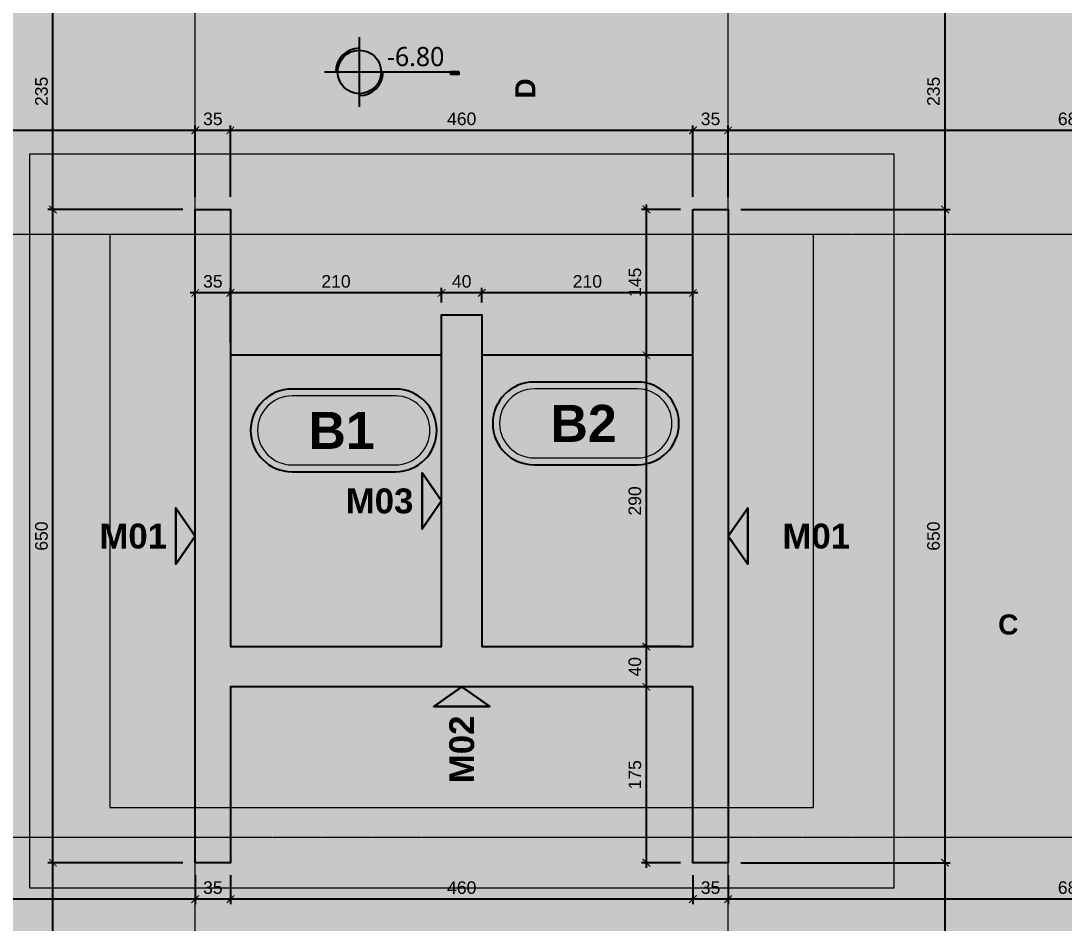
# Model space of a CAD drawing. Header units: inches. Extents: x 22 to 5410, y 6 to 6984.
# Drawn here: x 2711 to 3748, y 1618 to 2515 of the extents above; entities that cross this region are included whole.
import ezdxf
from ezdxf.enums import TextEntityAlignment as Align

# ---------------------------------------------------------------- set-up
doc = ezdxf.new("R2010")
doc.units = ezdxf.units.IN
doc.header["$MEASUREMENT"] = 0
for name, pattern in [('AXES', [2, 1.25, -0.25, 0.25, -0.25]), ('CACHE', [0.375, 0.25, -0.125]), ('CONTINU', [0])]:
    doc.linetypes.add(name, pattern=pattern)
for name, color, linetype in [('AXES', 10, 'AXES'), ('BETON CACHE', 4, 'CACHE'), ('BETON COUPE', 3, 'CONTINU'), ('BETON TRAME', 254, 'Continuous'), ('BORD', 5, 'Continuous'), ('CARTOUCHE @ 1', 7, 'Continuous'), ('COTE 50ème', 1, 'Continuous'), ('COUPE', 2, 'Continuous'), ('ELEVATION', 150, 'Continuous'), ('OMBRE', 253, 'Continuous'), ('PILIER', 7, 'Continuous')]:
    doc.layers.add(name, color=color, linetype=linetype)
doc.layers.add('BETON HACHURE', color=252, linetype='Continuous', lineweight=13)
doc.layers.add('FOND DE FOUILLE', color=7, linetype='Continuous', true_color=0xfff3e5)
doc.layers.add('TALUS TRAME 2', color=7, linetype='Continuous', true_color=0xecd8c6)
doc.styles.add('BRMNAMES', font='swisseb.ttf', dxfattribs={"height": 20})
doc.styles.add('FA_Trebuchet 2.2 mm (cursiva-b.a)', font='trebucit.ttf', dxfattribs={"height": 2.2})
doc.styles.add('RS_TXT_50', font='arial.ttf', dxfattribs={"height": 12.5})
doc.styles.add('style7', font='arialbd.ttf', dxfattribs={"height": 20})
doc.dimstyles.new('RS_50CM_LINEAIRE', dxfattribs={"dimscale": 5, "dimtxt": 12.5, "dimasz": 1.5, "dimexe": 1, "dimexo": 2.5, "dimgap": 1, "dimtad": 1, "dimdec": 1, "dimrnd": 0.5, "dimdsep": 46, "dimtxsty": 'RS_TXT_50', "dimblk1": 'ARCHTICK', "dimblk2": 'ARCHTICK', "dimsah": 1, "dimcen": 2.5, "dimdle": 1, "dimclrt": 4, "dimadec": 0, "dimazin": 2, "dimtfac": 1, "dimtdec": 1, "dimtix": 1, "dimtmove": 2, "dimatfit": 3, "dimfxl": 1, "dimtolj": 1, "dimtzin": 0, "dimarcsym": 0})

# ---------------------------------------------------------------- blocks, each defined once
blk = doc.blocks.new('ELEVATION _2')
blk.add_hatch(color=0).paths.add_polyline_path([(1.218, -0.851), (0, 0), (-1.218, -0.851)])
at = {"color": 0, "lineweight": 30}
blk.add_lwpolyline([(0, 0), (1.218, -0.851), (-1.218, -0.851), (0, 0)], dxfattribs=at)
at = {"color": 0, "style": 'BRMNAMES'}
blk.add_attdef('ELEVATION_TEXTE', text='', height=1.076, rotation=90, dxfattribs=at).set_placement((0, -1.251), align=Align.MIDDLE_RIGHT)
blk = doc.blocks.new('_ArchTick')
at = {"color": 0, "linetype": 'ByBlock', "const_width": 0.15}
blk.add_lwpolyline([(-0.5, -0.5), (0.5, 0.5)], dxfattribs=at)
blk = doc.blocks.new('*D593')
at = {"layer": 'COTE 50ème', "color": 0, "lineweight": -2, "transparency": 16777216}
for p, q in [((3414.2, 1665.1), (3414.2, 1636.4)), ((4099.2, 1665.1), (4099.2, 1636.4)), ((4104.2, 1641.4), (3409.2, 1641.4))]:
    blk.add_line(p, q, dxfattribs=at)
at = {"layer": 'Defpoints', "color": 0, "transparency": 16777216}
for p in [(3414.2, 1677.6), (4099.2, 1677.6), (3414.2, 1641.4)]:
    blk.add_point(p, dxfattribs=at)
at = {"layer": 'COTE 50ème', "color": 0, "lineweight": -2, "transparency": 16777216, "xscale": 7.5, "yscale": 7.5, "zscale": 7.5, "rotation": 180}
blk.add_blockref('_ArchTick', (3414.2, 1641.4), dxfattribs=at)
at = {"layer": 'COTE 50ème', "color": 0, "lineweight": -2, "transparency": 16777216, "xscale": 7.5, "yscale": 7.5, "zscale": 7.5}
blk.add_blockref('_ArchTick', (4099.2, 1641.4), dxfattribs=at)
at = {"layer": 'COTE 50ème', "color": 4, "transparency": 16777216, "insert": (3756.7, 1652.8), "char_height": 12.5, "attachment_point": 5, "style": 'RS_TXT_50'}
blk.add_mtext('\\A1;685', dxfattribs=at)
blk = doc.blocks.new('*D594')
at = {"layer": 'COTE 50ème', "color": 0, "lineweight": -2, "transparency": 16777216}
for p, q in [((3379.2, 1665.1), (3379.2, 1636.4)), ((3414.2, 1665.1), (3414.2, 1636.4)), ((3419.2, 1641.4), (3374.2, 1641.4))]:
    blk.add_line(p, q, dxfattribs=at)
at = {"layer": 'Defpoints', "color": 0, "transparency": 16777216}
for p in [(3379.2, 1677.6), (3414.2, 1677.6), (3379.2, 1641.4)]:
    blk.add_point(p, dxfattribs=at)
at = {"layer": 'COTE 50ème', "color": 0, "lineweight": -2, "transparency": 16777216, "xscale": 7.5, "yscale": 7.5, "zscale": 7.5, "rotation": 180}
blk.add_blockref('_ArchTick', (3379.2, 1641.4), dxfattribs=at)
at = {"layer": 'COTE 50ème', "color": 0, "lineweight": -2, "transparency": 16777216, "xscale": 7.5, "yscale": 7.5, "zscale": 7.5}
blk.add_blockref('_ArchTick', (3414.2, 1641.4), dxfattribs=at)
at = {"layer": 'COTE 50ème', "color": 4, "transparency": 16777216, "insert": (3396.7, 1652.8), "char_height": 12.5, "attachment_point": 5, "style": 'RS_TXT_50'}
blk.add_mtext('\\A1;35', dxfattribs=at)
blk = doc.blocks.new('*D595')
at = {"layer": 'COTE 50ème', "color": 0, "lineweight": -2, "transparency": 16777216}
for p, q in [((2919.2, 1665.1), (2919.2, 1636.4)), ((3379.2, 1665.1), (3379.2, 1636.4)), ((3384.2, 1641.4), (2914.2, 1641.4))]:
    blk.add_line(p, q, dxfattribs=at)
at = {"layer": 'Defpoints', "color": 0, "transparency": 16777216}
for p in [(2919.2, 1677.6), (3379.2, 1677.6), (2919.2, 1641.4)]:
    blk.add_point(p, dxfattribs=at)
at = {"layer": 'COTE 50ème', "color": 0, "lineweight": -2, "transparency": 16777216, "xscale": 7.5, "yscale": 7.5, "zscale": 7.5, "rotation": 180}
blk.add_blockref('_ArchTick', (2919.2, 1641.4), dxfattribs=at)
at = {"layer": 'COTE 50ème', "color": 0, "lineweight": -2, "transparency": 16777216, "xscale": 7.5, "yscale": 7.5, "zscale": 7.5}
blk.add_blockref('_ArchTick', (3379.2, 1641.4), dxfattribs=at)
at = {"layer": 'COTE 50ème', "color": 4, "transparency": 16777216, "insert": (3149.2, 1652.8), "char_height": 12.5, "attachment_point": 5, "style": 'RS_TXT_50'}
blk.add_mtext('\\A1;460', dxfattribs=at)
blk = doc.blocks.new('*D596')
at = {"layer": 'COTE 50ème', "color": 0, "lineweight": -2, "transparency": 16777216}
for p, q in [((2884.2, 1665.1), (2884.2, 1636.4)), ((2919.2, 1665.1), (2919.2, 1636.4)), ((2924.2, 1641.4), (2879.2, 1641.4))]:
    blk.add_line(p, q, dxfattribs=at)
at = {"layer": 'Defpoints', "color": 0, "transparency": 16777216}
for p in [(2884.2, 1677.6), (2919.2, 1677.6), (2884.2, 1641.4)]:
    blk.add_point(p, dxfattribs=at)
at = {"layer": 'COTE 50ème', "color": 0, "lineweight": -2, "transparency": 16777216, "xscale": 7.5, "yscale": 7.5, "zscale": 7.5, "rotation": 180}
blk.add_blockref('_ArchTick', (2884.2, 1641.4), dxfattribs=at)
at = {"layer": 'COTE 50ème', "color": 0, "lineweight": -2, "transparency": 16777216, "xscale": 7.5, "yscale": 7.5, "zscale": 7.5}
blk.add_blockref('_ArchTick', (2919.2, 1641.4), dxfattribs=at)
at = {"layer": 'COTE 50ème', "color": 4, "transparency": 16777216, "insert": (2901.7, 1652.8), "char_height": 12.5, "attachment_point": 5, "style": 'RS_TXT_50'}
blk.add_mtext('\\A1;35', dxfattribs=at)
blk = doc.blocks.new('*D597')
at = {"layer": 'COTE 50ème', "color": 0, "lineweight": -2, "transparency": 16777216}
for p, q in [((2199.2, 1665.1), (2199.2, 1636.4)), ((2884.2, 1665.1), (2884.2, 1636.4)), ((2889.2, 1641.4), (2194.2, 1641.4))]:
    blk.add_line(p, q, dxfattribs=at)
at = {"layer": 'Defpoints', "color": 0, "transparency": 16777216}
for p in [(2199.2, 1677.6), (2884.2, 1677.6), (2199.2, 1641.4)]:
    blk.add_point(p, dxfattribs=at)
at = {"layer": 'COTE 50ème', "color": 0, "lineweight": -2, "transparency": 16777216, "xscale": 7.5, "yscale": 7.5, "zscale": 7.5, "rotation": 180}
blk.add_blockref('_ArchTick', (2199.2, 1641.4), dxfattribs=at)
at = {"layer": 'COTE 50ème', "color": 0, "lineweight": -2, "transparency": 16777216, "xscale": 7.5, "yscale": 7.5, "zscale": 7.5}
blk.add_blockref('_ArchTick', (2884.2, 1641.4), dxfattribs=at)
at = {"layer": 'COTE 50ème', "color": 4, "transparency": 16777216, "insert": (2541.7, 1652.8), "char_height": 12.5, "attachment_point": 5, "style": 'RS_TXT_50'}
blk.add_mtext('\\A1;685', dxfattribs=at)
blk = doc.blocks.new('*D610')
at = {"layer": 'COTE 50ème', "color": 0, "lineweight": -2, "transparency": 16777216}
for p, q in [((3414.2, 2340.1), (3414.2, 2411.3)), ((4099.2, 2340.1), (4099.2, 2411.3)), ((4104.2, 2406.3), (3409.2, 2406.3))]:
    blk.add_line(p, q, dxfattribs=at)
at = {"layer": 'Defpoints', "color": 0, "transparency": 16777216}
for p in [(3414.2, 2406.3), (3414.2, 2327.6), (4099.2, 2327.6)]:
    blk.add_point(p, dxfattribs=at)
at = {"layer": 'COTE 50ème', "color": 0, "lineweight": -2, "transparency": 16777216, "xscale": 7.5, "yscale": 7.5, "zscale": 7.5, "rotation": 180}
blk.add_blockref('_ArchTick', (3414.2, 2406.3), dxfattribs=at)
at = {"layer": 'COTE 50ème', "color": 0, "lineweight": -2, "transparency": 16777216, "xscale": 7.5, "yscale": 7.5, "zscale": 7.5}
blk.add_blockref('_ArchTick', (4099.2, 2406.3), dxfattribs=at)
at = {"layer": 'COTE 50ème', "color": 4, "transparency": 16777216, "insert": (3756.7, 2417.7), "char_height": 12.5, "attachment_point": 5, "style": 'RS_TXT_50'}
blk.add_mtext('\\A1;685', dxfattribs=at)
blk = doc.blocks.new('*D611')
at = {"layer": 'COTE 50ème', "color": 0, "lineweight": -2, "transparency": 16777216}
for p, q in [((3379.2, 2340.1), (3379.2, 2411.3)), ((3414.2, 2340.1), (3414.2, 2411.3)), ((3419.2, 2406.3), (3374.2, 2406.3))]:
    blk.add_line(p, q, dxfattribs=at)
at = {"layer": 'Defpoints', "color": 0, "transparency": 16777216}
for p in [(3379.2, 2406.3), (3379.2, 2327.6), (3414.2, 2327.6)]:
    blk.add_point(p, dxfattribs=at)
at = {"layer": 'COTE 50ème', "color": 0, "lineweight": -2, "transparency": 16777216, "xscale": 7.5, "yscale": 7.5, "zscale": 7.5, "rotation": 180}
blk.add_blockref('_ArchTick', (3379.2, 2406.3), dxfattribs=at)
at = {"layer": 'COTE 50ème', "color": 0, "lineweight": -2, "transparency": 16777216, "xscale": 7.5, "yscale": 7.5, "zscale": 7.5}
blk.add_blockref('_ArchTick', (3414.2, 2406.3), dxfattribs=at)
at = {"layer": 'COTE 50ème', "color": 4, "transparency": 16777216, "insert": (3396.7, 2417.7), "char_height": 12.5, "attachment_point": 5, "style": 'RS_TXT_50'}
blk.add_mtext('\\A1;35', dxfattribs=at)
blk = doc.blocks.new('*D612')
at = {"layer": 'COTE 50ème', "color": 0, "lineweight": -2, "transparency": 16777216}
for p, q in [((2919.2, 2340.1), (2919.2, 2411.3)), ((3379.2, 2340.1), (3379.2, 2411.3)), ((3384.2, 2406.3), (2914.2, 2406.3))]:
    blk.add_line(p, q, dxfattribs=at)
at = {"layer": 'Defpoints', "color": 0, "transparency": 16777216}
for p in [(2919.2, 2406.3), (2919.2, 2327.6), (3379.2, 2327.6)]:
    blk.add_point(p, dxfattribs=at)
at = {"layer": 'COTE 50ème', "color": 0, "lineweight": -2, "transparency": 16777216, "xscale": 7.5, "yscale": 7.5, "zscale": 7.5, "rotation": 180}
blk.add_blockref('_ArchTick', (2919.2, 2406.3), dxfattribs=at)
at = {"layer": 'COTE 50ème', "color": 0, "lineweight": -2, "transparency": 16777216, "xscale": 7.5, "yscale": 7.5, "zscale": 7.5}
blk.add_blockref('_ArchTick', (3379.2, 2406.3), dxfattribs=at)
at = {"layer": 'COTE 50ème', "color": 4, "transparency": 16777216, "insert": (3149.2, 2417.7), "char_height": 12.5, "attachment_point": 5, "style": 'RS_TXT_50'}
blk.add_mtext('\\A1;460', dxfattribs=at)
blk = doc.blocks.new('*D613')
at = {"layer": 'COTE 50ème', "color": 0, "lineweight": -2, "transparency": 16777216}
for p, q in [((2884.2, 2340.1), (2884.2, 2411.3)), ((2919.2, 2340.1), (2919.2, 2411.3)), ((2924.2, 2406.3), (2879.2, 2406.3))]:
    blk.add_line(p, q, dxfattribs=at)
at = {"layer": 'Defpoints', "color": 0, "transparency": 16777216}
for p in [(2884.2, 2406.3), (2884.2, 2327.6), (2919.2, 2327.6)]:
    blk.add_point(p, dxfattribs=at)
at = {"layer": 'COTE 50ème', "color": 0, "lineweight": -2, "transparency": 16777216, "xscale": 7.5, "yscale": 7.5, "zscale": 7.5, "rotation": 180}
blk.add_blockref('_ArchTick', (2884.2, 2406.3), dxfattribs=at)
at = {"layer": 'COTE 50ème', "color": 0, "lineweight": -2, "transparency": 16777216, "xscale": 7.5, "yscale": 7.5, "zscale": 7.5}
blk.add_blockref('_ArchTick', (2919.2, 2406.3), dxfattribs=at)
at = {"layer": 'COTE 50ème', "color": 4, "transparency": 16777216, "insert": (2901.7, 2417.7), "char_height": 12.5, "attachment_point": 5, "style": 'RS_TXT_50'}
blk.add_mtext('\\A1;35', dxfattribs=at)
blk = doc.blocks.new('*D614')
at = {"layer": 'COTE 50ème', "color": 0, "lineweight": -2, "transparency": 16777216}
for p, q in [((2199.2, 2340.1), (2199.2, 2411.3)), ((2884.2, 2340.1), (2884.2, 2411.3)), ((2889.2, 2406.3), (2194.2, 2406.3))]:
    blk.add_line(p, q, dxfattribs=at)
at = {"layer": 'Defpoints', "color": 0, "transparency": 16777216}
for p in [(2199.2, 2406.3), (2199.2, 2327.6), (2884.2, 2327.6)]:
    blk.add_point(p, dxfattribs=at)
at = {"layer": 'COTE 50ème', "color": 0, "lineweight": -2, "transparency": 16777216, "xscale": 7.5, "yscale": 7.5, "zscale": 7.5, "rotation": 180}
blk.add_blockref('_ArchTick', (2199.2, 2406.3), dxfattribs=at)
at = {"layer": 'COTE 50ème', "color": 0, "lineweight": -2, "transparency": 16777216, "xscale": 7.5, "yscale": 7.5, "zscale": 7.5}
blk.add_blockref('_ArchTick', (2884.2, 2406.3), dxfattribs=at)
at = {"layer": 'COTE 50ème', "color": 4, "transparency": 16777216, "insert": (2541.7, 2417.7), "char_height": 12.5, "attachment_point": 5, "style": 'RS_TXT_50'}
blk.add_mtext('\\A1;685', dxfattribs=at)
blk = doc.blocks.new('*D447')
at = {"layer": 'COTE 50ème', "color": 0, "lineweight": -2, "transparency": 16777216}
for p, q in [((3384.2, 2244.6), (3164.2, 2244.6)), ((3169.2, 2235.1), (3169.2, 2249.6)), ((3379.2, 2195.1), (3379.2, 2249.6))]:
    blk.add_line(p, q, dxfattribs=at)
at = {"layer": 'Defpoints', "color": 0, "transparency": 16777216}
for p in [(3169.2, 2244.6), (3169.2, 2222.6), (3379.2, 2182.6)]:
    blk.add_point(p, dxfattribs=at)
at = {"layer": 'COTE 50ème', "color": 0, "lineweight": -2, "transparency": 16777216, "xscale": 7.5, "yscale": 7.5, "zscale": 7.5, "rotation": 180}
blk.add_blockref('_ArchTick', (3169.2, 2244.6), dxfattribs=at)
at = {"layer": 'COTE 50ème', "color": 0, "lineweight": -2, "transparency": 16777216, "xscale": 7.5, "yscale": 7.5, "zscale": 7.5}
blk.add_blockref('_ArchTick', (3379.2, 2244.6), dxfattribs=at)
at = {"layer": 'COTE 50ème', "color": 4, "transparency": 16777216, "insert": (3274.2, 2256), "char_height": 12.5, "attachment_point": 5, "style": 'RS_TXT_50'}
blk.add_mtext('\\A1;210', dxfattribs=at)
blk = doc.blocks.new('*D448')
at = {"layer": 'COTE 50ème', "color": 0, "lineweight": -2, "transparency": 16777216}
for p, q in [((3174.2, 2244.6), (3124.2, 2244.6)), ((3129.2, 2235.1), (3129.2, 2249.6)), ((3169.2, 2235.1), (3169.2, 2249.6))]:
    blk.add_line(p, q, dxfattribs=at)
at = {"layer": 'Defpoints', "color": 0, "transparency": 16777216}
for p in [(3129.2, 2244.6), (3129.2, 2222.6), (3169.2, 2222.6)]:
    blk.add_point(p, dxfattribs=at)
at = {"layer": 'COTE 50ème', "color": 0, "lineweight": -2, "transparency": 16777216, "xscale": 7.5, "yscale": 7.5, "zscale": 7.5, "rotation": 180}
blk.add_blockref('_ArchTick', (3129.2, 2244.6), dxfattribs=at)
at = {"layer": 'COTE 50ème', "color": 0, "lineweight": -2, "transparency": 16777216, "xscale": 7.5, "yscale": 7.5, "zscale": 7.5}
blk.add_blockref('_ArchTick', (3169.2, 2244.6), dxfattribs=at)
at = {"layer": 'COTE 50ème', "color": 4, "transparency": 16777216, "insert": (3149.2, 2256), "char_height": 12.5, "attachment_point": 5, "style": 'RS_TXT_50'}
blk.add_mtext('\\A1;40', dxfattribs=at)
blk = doc.blocks.new('*D449')
at = {"layer": 'COTE 50ème', "color": 0, "lineweight": -2, "transparency": 16777216}
for p, q in [((3134.2, 2244.6), (2914.2, 2244.6)), ((2919.2, 2195.1), (2919.2, 2249.6)), ((3129.2, 2235.1), (3129.2, 2249.6))]:
    blk.add_line(p, q, dxfattribs=at)
at = {"layer": 'Defpoints', "color": 0, "transparency": 16777216}
for p in [(2919.2, 2244.6), (3129.2, 2222.6), (2919.2, 2182.6)]:
    blk.add_point(p, dxfattribs=at)
at = {"layer": 'COTE 50ème', "color": 0, "lineweight": -2, "transparency": 16777216, "xscale": 7.5, "yscale": 7.5, "zscale": 7.5, "rotation": 180}
blk.add_blockref('_ArchTick', (2919.2, 2244.6), dxfattribs=at)
at = {"layer": 'COTE 50ème', "color": 0, "lineweight": -2, "transparency": 16777216, "xscale": 7.5, "yscale": 7.5, "zscale": 7.5}
blk.add_blockref('_ArchTick', (3129.2, 2244.6), dxfattribs=at)
at = {"layer": 'COTE 50ème', "color": 4, "transparency": 16777216, "insert": (3024.2, 2256), "char_height": 12.5, "attachment_point": 5, "style": 'RS_TXT_50'}
blk.add_mtext('\\A1;210', dxfattribs=at)
blk = doc.blocks.new('*D450')
at = {"layer": 'COTE 50ème', "color": 0, "lineweight": -2, "transparency": 16777216}
for p, q in [((2924.2, 2244.6), (2879.2, 2244.6)), ((2884.2, 2200.7), (2884.2, 2249.6)), ((2919.2, 2195.1), (2919.2, 2249.6))]:
    blk.add_line(p, q, dxfattribs=at)
at = {"layer": 'Defpoints', "color": 0, "transparency": 16777216}
for p in [(2884.2, 2244.6), (2884.2, 2188.2), (2919.2, 2182.6)]:
    blk.add_point(p, dxfattribs=at)
at = {"layer": 'COTE 50ème', "color": 0, "lineweight": -2, "transparency": 16777216, "xscale": 7.5, "yscale": 7.5, "zscale": 7.5, "rotation": 180}
blk.add_blockref('_ArchTick', (2884.2, 2244.6), dxfattribs=at)
at = {"layer": 'COTE 50ème', "color": 0, "lineweight": -2, "transparency": 16777216, "xscale": 7.5, "yscale": 7.5, "zscale": 7.5}
blk.add_blockref('_ArchTick', (2919.2, 2244.6), dxfattribs=at)
at = {"layer": 'COTE 50ème', "color": 4, "transparency": 16777216, "insert": (2901.7, 2256), "char_height": 12.5, "attachment_point": 5, "style": 'RS_TXT_50'}
blk.add_mtext('\\A1;35', dxfattribs=at)
blk = doc.blocks.new('*D655')
at = {"layer": 'COTE 50ème', "color": 0, "lineweight": -2, "transparency": 16777216}
for p, q in [((3629.9, 1047.6), (3629.9, 1682.6)), ((3426.7, 1677.6), (3634.9, 1677.6)), ((3541.7, 1052.6), (3634.9, 1052.6))]:
    blk.add_line(p, q, dxfattribs=at)
at = {"layer": 'Defpoints', "color": 0, "transparency": 16777216}
for p in [(3414.2, 1677.6), (3629.9, 1677.6), (3529.2, 1052.6)]:
    blk.add_point(p, dxfattribs=at)
at = {"layer": 'COTE 50ème', "color": 0, "lineweight": -2, "transparency": 16777216, "xscale": 7.5, "yscale": 7.5, "zscale": 7.5}
for p, rotation in [((3629.9, 1677.6), 90), ((3629.9, 1052.6), 270)]:
    blk.add_blockref('_ArchTick', p, dxfattribs=dict(at, rotation=rotation))
at = {"layer": 'COTE 50ème', "color": 4, "transparency": 16777216, "insert": (3618.5, 1365.1), "char_height": 12.5, "attachment_point": 5, "rotation": 90, "style": 'RS_TXT_50'}
blk.add_mtext('\\A1;625', dxfattribs=at)
blk = doc.blocks.new('*D656')
at = {"layer": 'COTE 50ème', "color": 0, "lineweight": -2, "transparency": 16777216}
for p, q in [((3426.7, 2327.6), (3634.9, 2327.6)), ((3629.9, 1672.6), (3629.9, 2332.6)), ((3426.7, 1677.6), (3634.9, 1677.6))]:
    blk.add_line(p, q, dxfattribs=at)
at = {"layer": 'Defpoints', "color": 0, "transparency": 16777216}
for p in [(3414.2, 2327.6), (3629.9, 2327.6), (3414.2, 1677.6)]:
    blk.add_point(p, dxfattribs=at)
at = {"layer": 'COTE 50ème', "color": 0, "lineweight": -2, "transparency": 16777216, "xscale": 7.5, "yscale": 7.5, "zscale": 7.5}
for p, rotation in [((3629.9, 2327.6), 90), ((3629.9, 1677.6), 270)]:
    blk.add_blockref('_ArchTick', p, dxfattribs=dict(at, rotation=rotation))
at = {"layer": 'COTE 50ème', "color": 4, "transparency": 16777216, "insert": (3618.5, 2002.6), "char_height": 12.5, "attachment_point": 5, "rotation": 90, "style": 'RS_TXT_50'}
blk.add_mtext('\\A1;650', dxfattribs=at)
blk = doc.blocks.new('*D657')
at = {"layer": 'COTE 50ème', "color": 0, "lineweight": -2, "transparency": 16777216}
for p, q in [((3629.9, 2322.6), (3629.9, 2567.6)), ((3321.7, 2562.6), (3634.9, 2562.6)), ((3426.7, 2327.6), (3634.9, 2327.6))]:
    blk.add_line(p, q, dxfattribs=at)
at = {"layer": 'Defpoints', "color": 0, "transparency": 16777216}
for p in [(3309.2, 2562.6), (3629.9, 2562.6), (3414.2, 2327.6)]:
    blk.add_point(p, dxfattribs=at)
at = {"layer": 'COTE 50ème', "color": 0, "lineweight": -2, "transparency": 16777216, "xscale": 7.5, "yscale": 7.5, "zscale": 7.5}
for p, rotation in [((3629.9, 2562.6), 90), ((3629.9, 2327.6), 270)]:
    blk.add_blockref('_ArchTick', p, dxfattribs=dict(at, rotation=rotation))
at = {"layer": 'COTE 50ème', "color": 4, "transparency": 16777216, "insert": (3618.5, 2445.1), "char_height": 12.5, "attachment_point": 5, "rotation": 90, "style": 'RS_TXT_50'}
blk.add_mtext('\\A1;235', dxfattribs=at)
blk = doc.blocks.new('*D673')
at = {"layer": 'COTE 50ème', "color": 0, "lineweight": -2, "transparency": 16777216}
for p, q in [((2742.6, 1047.6), (2742.6, 1682.6)), ((2871.7, 1677.6), (2737.6, 1677.6)), ((2756.7, 1052.6), (2737.6, 1052.6))]:
    blk.add_line(p, q, dxfattribs=at)
at = {"layer": 'Defpoints', "color": 0, "transparency": 16777216}
for p in [(2742.6, 1677.6), (2884.2, 1677.6), (2769.2, 1052.6)]:
    blk.add_point(p, dxfattribs=at)
at = {"layer": 'COTE 50ème', "color": 0, "lineweight": -2, "transparency": 16777216, "xscale": 7.5, "yscale": 7.5, "zscale": 7.5}
for p, rotation in [((2742.6, 1677.6), 90), ((2742.6, 1052.6), 270)]:
    blk.add_blockref('_ArchTick', p, dxfattribs=dict(at, rotation=rotation))
at = {"layer": 'COTE 50ème', "color": 4, "transparency": 16777216, "insert": (2731.3, 1365.1), "char_height": 12.5, "attachment_point": 5, "rotation": 90, "style": 'RS_TXT_50'}
blk.add_mtext('\\A1;625', dxfattribs=at)
blk = doc.blocks.new('*D674')
at = {"layer": 'COTE 50ème', "color": 0, "lineweight": -2, "transparency": 16777216}
for p, q in [((2871.7, 2327.6), (2737.6, 2327.6)), ((2742.6, 1672.6), (2742.6, 2332.6)), ((2871.7, 1677.6), (2737.6, 1677.6))]:
    blk.add_line(p, q, dxfattribs=at)
at = {"layer": 'Defpoints', "color": 0, "transparency": 16777216}
for p in [(2742.6, 2327.6), (2884.2, 2327.6), (2884.2, 1677.6)]:
    blk.add_point(p, dxfattribs=at)
at = {"layer": 'COTE 50ème', "color": 0, "lineweight": -2, "transparency": 16777216, "xscale": 7.5, "yscale": 7.5, "zscale": 7.5}
for p, rotation in [((2742.6, 2327.6), 90), ((2742.6, 1677.6), 270)]:
    blk.add_blockref('_ArchTick', p, dxfattribs=dict(at, rotation=rotation))
at = {"layer": 'COTE 50ème', "color": 4, "transparency": 16777216, "insert": (2731.3, 2002.6), "char_height": 12.5, "attachment_point": 5, "rotation": 90, "style": 'RS_TXT_50'}
blk.add_mtext('\\A1;650', dxfattribs=at)
blk = doc.blocks.new('*D675')
at = {"layer": 'COTE 50ème', "color": 0, "lineweight": -2, "transparency": 16777216}
for p, q in [((2742.6, 2322.6), (2742.6, 2567.6)), ((2976.7, 2562.6), (2737.6, 2562.6)), ((2871.7, 2327.6), (2737.6, 2327.6))]:
    blk.add_line(p, q, dxfattribs=at)
at = {"layer": 'Defpoints', "color": 0, "transparency": 16777216}
for p in [(2742.6, 2562.6), (2989.2, 2562.6), (2884.2, 2327.6)]:
    blk.add_point(p, dxfattribs=at)
at = {"layer": 'COTE 50ème', "color": 0, "lineweight": -2, "transparency": 16777216, "xscale": 7.5, "yscale": 7.5, "zscale": 7.5}
for p, rotation in [((2742.6, 2562.6), 90), ((2742.6, 2327.6), 270)]:
    blk.add_blockref('_ArchTick', p, dxfattribs=dict(at, rotation=rotation))
at = {"layer": 'COTE 50ème', "color": 4, "transparency": 16777216, "insert": (2731.3, 2445.1), "char_height": 12.5, "attachment_point": 5, "rotation": 90, "style": 'RS_TXT_50'}
blk.add_mtext('\\A1;235', dxfattribs=at)
blk = doc.blocks.new('*D711')
at = {"layer": 'COTE 50ème', "color": 0, "lineweight": -2, "transparency": 16777216}
for p, q in [((3332.9, 1672.6), (3332.9, 1857.6)), ((3366.7, 1852.6), (3327.9, 1852.6)), ((3366.7, 1677.6), (3327.9, 1677.6))]:
    blk.add_line(p, q, dxfattribs=at)
at = {"layer": 'Defpoints', "color": 0, "transparency": 16777216}
for p in [(3332.9, 1852.6), (3379.2, 1852.6), (3379.2, 1677.6)]:
    blk.add_point(p, dxfattribs=at)
at = {"layer": 'COTE 50ème', "color": 0, "lineweight": -2, "transparency": 16777216, "xscale": 7.5, "yscale": 7.5, "zscale": 7.5}
for p, rotation in [((3332.9, 1852.6), 90), ((3332.9, 1677.6), 270)]:
    blk.add_blockref('_ArchTick', p, dxfattribs=dict(at, rotation=rotation))
at = {"layer": 'COTE 50ème', "color": 4, "transparency": 16777216, "insert": (3321.5, 1765.1), "char_height": 12.5, "attachment_point": 5, "rotation": 90, "style": 'RS_TXT_50'}
blk.add_mtext('\\A1;175', dxfattribs=at)
blk = doc.blocks.new('*D712')
at = {"layer": 'COTE 50ème', "color": 0, "lineweight": -2, "transparency": 16777216}
for p, q in [((3366.7, 1892.6), (3327.9, 1892.6)), ((3332.9, 1847.6), (3332.9, 1897.6)), ((3366.7, 1852.6), (3327.9, 1852.6))]:
    blk.add_line(p, q, dxfattribs=at)
at = {"layer": 'Defpoints', "color": 0, "transparency": 16777216}
for p in [(3332.9, 1892.6), (3379.2, 1892.6), (3379.2, 1852.6)]:
    blk.add_point(p, dxfattribs=at)
at = {"layer": 'COTE 50ème', "color": 0, "lineweight": -2, "transparency": 16777216, "xscale": 7.5, "yscale": 7.5, "zscale": 7.5}
for p, rotation in [((3332.9, 1892.6), 90), ((3332.9, 1852.6), 270)]:
    blk.add_blockref('_ArchTick', p, dxfattribs=dict(at, rotation=rotation))
at = {"layer": 'COTE 50ème', "color": 4, "transparency": 16777216, "insert": (3321.5, 1872.6), "char_height": 12.5, "attachment_point": 5, "rotation": 90, "style": 'RS_TXT_50'}
blk.add_mtext('\\A1;40', dxfattribs=at)
blk = doc.blocks.new('*D713')
at = {"layer": 'COTE 50ème', "color": 0, "lineweight": -2, "transparency": 16777216}
for p, q in [((3366.7, 2182.6), (3327.9, 2182.6)), ((3332.9, 1887.6), (3332.9, 2187.6)), ((3366.7, 1892.6), (3327.9, 1892.6))]:
    blk.add_line(p, q, dxfattribs=at)
at = {"layer": 'Defpoints', "color": 0, "transparency": 16777216}
for p in [(3332.9, 2182.6), (3379.2, 2182.6), (3379.2, 1892.6)]:
    blk.add_point(p, dxfattribs=at)
at = {"layer": 'COTE 50ème', "color": 0, "lineweight": -2, "transparency": 16777216, "xscale": 7.5, "yscale": 7.5, "zscale": 7.5}
for p, rotation in [((3332.9, 2182.6), 90), ((3332.9, 1892.6), 270)]:
    blk.add_blockref('_ArchTick', p, dxfattribs=dict(at, rotation=rotation))
at = {"layer": 'COTE 50ème', "color": 4, "transparency": 16777216, "insert": (3321.5, 2037.6), "char_height": 12.5, "attachment_point": 5, "rotation": 90, "style": 'RS_TXT_50'}
blk.add_mtext('\\A1;290', dxfattribs=at)
blk = doc.blocks.new('*D714')
at = {"layer": 'COTE 50ème', "color": 0, "lineweight": -2, "transparency": 16777216}
for p, q in [((3366.7, 2327.6), (3327.9, 2327.6)), ((3332.9, 2177.6), (3332.9, 2332.6)), ((3366.7, 2182.6), (3327.9, 2182.6))]:
    blk.add_line(p, q, dxfattribs=at)
at = {"layer": 'Defpoints', "color": 0, "transparency": 16777216}
for p in [(3332.9, 2327.6), (3379.2, 2327.6), (3379.2, 2182.6)]:
    blk.add_point(p, dxfattribs=at)
at = {"layer": 'COTE 50ème', "color": 0, "lineweight": -2, "transparency": 16777216, "xscale": 7.5, "yscale": 7.5, "zscale": 7.5}
for p, rotation in [((3332.9, 2327.6), 90), ((3332.9, 2182.6), 270)]:
    blk.add_blockref('_ArchTick', p, dxfattribs=dict(at, rotation=rotation))
at = {"layer": 'COTE 50ème', "color": 4, "transparency": 16777216, "insert": (3321.5, 2255.1), "char_height": 12.5, "attachment_point": 5, "rotation": 90, "style": 'RS_TXT_50'}
blk.add_mtext('\\A1;145', dxfattribs=at)
blk = doc.blocks.new('Cota de Nivel (planta)')
h = blk.add_hatch(color=256)
h.dxf.hatch_style = 1
h.paths.add_polyline_path([(2.5, 0, 0.4142136), (0, 2.5), (0, 0)])
h.paths.add_polyline_path([(-2.5, 0, 0.4142136), (0, -2.5), (0, 0)])
h = blk.add_hatch(color=256)
h.dxf.hatch_style = 1
h.paths.add_polyline_path([(10.5, 0), (10.5, -0.25), (11.5, -0.25), (11.5, 0)])
for p, q in [((0, -4), (0, 4)), ((-4, 0), (11.5, 0))]:
    blk.add_line(p, q)
blk.add_lwpolyline([(11.5, 0), (10.5, 0), (10.5, -0.25), (11.5, -0.25)], close=True)
blk.add_circle((0, 0), 2.5)
for start, end in [(90, 180), (270, 0)]:
    blk.add_arc((0, 0), 2.725, start, end)
at = {"style": 'FA_Trebuchet 2.2 mm (cursiva-b.a)', "flags": 8}
blk.add_attdef('NIVEL', text='', height=2.2, dxfattribs=at).set_placement((3.175, 1.775), align=Align.MIDDLE_LEFT)
blk = doc.blocks.new('PILIER')
at = {"color": 252}
blk.add_lwpolyline([(1.563, 1.2), (-1.437, 1.2, 1), (-1.437, -1.2), (1.563, -1.2, 1), (1.563, 1.2, -1)], format="xyb", dxfattribs=at)
at = {"color": 10, "lineweight": 20}
blk.add_lwpolyline([(1.563, 1), (-1.437, 1, 1), (-1.437, -1), (1.563, -1, 1)], format="xyb", close=True, dxfattribs=at)
at = {"color": 7, "style": 'BRMNAMES'}
blk.add_attdef('PILIER_TEXTE', text='', height=1.076, dxfattribs=at).set_placement((0, 0), align=Align.MIDDLE_CENTER)

msp = doc.modelspace()

# ---------------------------------------------------------------- hatches: boundary and pattern name
at = {"layer": 'BETON HACHURE', "transparency": 33554585}
h = msp.add_hatch(dxfattribs=at)
h.set_pattern_fill('ANSI37', color=256, scale=50, angle=270, style=0)
h.set_pattern_definition([(315, (-53197.0064, 74780.388), (4.4194174, 4.4194174), []), (45, (-53197.0064, 74780.388), (-4.4194174, 4.4194174), [])])
h.paths.add_polyline_path([(2299.21, 3277.78), (2324.21, 3277.78), (2324.21, 2952.78), (2299.21, 2952.78)], flags=0)
h.paths.add_polyline_path([(2299.21, 3277.78), (2324.21, 3277.78), (2324.21, 2952.78), (2299.21, 2952.78)], flags=0)
h.paths.add_polyline_path([(4479.2, 3137.63), (4479.21, 3087.63), (4559.21, 3087.63), (4559.2, 3137.63)], flags=0)
h.paths.add_polyline_path([(4099.2, 3137.63), (4099.2, 3087.63), (4179.2, 3087.63), (4179.2, 3137.63)], flags=0)
edge = h.paths.add_edge_path(flags=0)
edge.add_arc((4139.2, 4452.63), 40, 0, 360)
edge = h.paths.add_edge_path(flags=0)
edge.add_arc((4139.2, 5127.63), 40, 0, 360)
edge = h.paths.add_edge_path(flags=0)
edge.add_arc((4139.2, 3852.63), 40, 0, 360)
h.paths.add_polyline_path([(4984.21, 5597.77), (795.36, 5597.78), (406.07, 861.07), (4984.21, 411.49)])
edge = h.paths.add_edge_path(flags=0)
edge.add_arc((4139.2, 3852.63), 40, 0, 360)
h.paths.add_polyline_path([(2924.21, 5572.78), (2924.21, 5152.63), (2949.21, 5152.63), (2949.21, 5572.78), (4519.21, 5572.78), (4519.2, 5102.63), (4559.21, 5102.63), (4559.21, 5572.78), (4959.21, 5572.77), (4959.21, 3842.63), (4559.21, 3842.63), (4559.21, 4477.63), (4519.2, 4477.63), (4519.2, 3812.63), (4959.21, 3812.63), (4959.21, 3067.63), (4519.2, 3067.63), (4519.2, 1677.63), (4559.21, 1677.63), (4559.21, 3037.63), (4959.21, 3037.63), (4959.21, 439.06), (4186.71, 514.92), (4186.71, 1002.63), (4161.71, 1002.63), (4161.71, 517.38), (2856.71, 645.53), (2856.71, 1002.63), (2831.71, 1002.63), (2831.71, 647.99), (1644.21, 764.6), (1644.21, 1002.63), (1594.21, 1002.63), (1594.21, 769.51), (433, 883.55), (504.35, 1751.63), (814.21, 1751.63), (814.21, 1801.63), (508.46, 1801.63), (608.4, 3017.63), (814.21, 3017.63), (814.21, 3067.63), (612.5, 3067.63), (614.35, 3087.63), (814.21, 3087.63), (814.21, 3137.63), (618.26, 3137.63), (674.97, 3827.63), (814.21, 3827.63), (814.21, 3877.63), (679.07, 3877.63), (724.28, 4427.63), (814.21, 4427.63), (814.21, 4477.63), (728.39, 4477.63), (818.39, 5572.78), (1596.71, 5572.78), (1596.71, 5152.63), (1621.71, 5152.63), (1621.71, 5572.78)], flags=16)
h.paths.add_polyline_path([(4099.2, 3892.63), (4099.2, 3812.63), (4179.2, 3812.63), (4179.2, 3892.63)], flags=0)
at = {"layer": 'BETON TRAME', "transparency": 33554559}
h = msp.add_hatch(color=256, dxfattribs=at)
h.dxf.hatch_style = 1
h.paths.add_polyline_path([(3379.21, 2327.63), (3414.21, 2327.63), (3414.21, 1677.63), (3379.21, 1677.63), (3379.21, 1852.63), (2919.21, 1852.63), (2919.21, 1677.63), (2884.21, 1677.63), (2884.21, 2327.63), (2919.21, 2327.63), (2919.21, 1892.63), (3129.21, 1892.63), (3129.21, 2222.63), (3169.21, 2222.63), (3169.21, 1892.63), (3379.21, 1892.63)])
h.paths.add_polyline_path([(4249.21, 1002.63), (4249.21, 1052.63), (4099.21, 1052.63), (4099.21, 1002.63)])
h.paths.add_polyline_path([(3529.21, 1002.63), (3529.21, 1052.63), (3379.21, 1052.63), (3379.21, 1002.63)])
h.paths.add_polyline_path([(2919.21, 1002.63), (2919.21, 1052.63), (2769.21, 1052.63), (2769.21, 1002.63)])
h.paths.add_polyline_path([(2199.21, 1002.63), (2199.21, 1052.63), (2049.21, 1052.63), (2049.21, 1002.63)])
h.paths.add_polyline_path([(2199.21, 1677.63), (2199.21, 1727.63), (2049.21, 1727.63), (2049.21, 1677.63)])
h.paths.add_polyline_path([(4249.21, 1677.63), (4249.21, 1727.63), (4099.21, 1727.63), (4099.21, 1677.63)])
h.paths.add_polyline_path([(4249.21, 2277.63), (4249.21, 2327.63), (4099.21, 2327.63), (4099.21, 2277.63)])
h.paths.add_polyline_path([(2199.21, 2277.63), (2199.21, 2327.63), (2049.21, 2327.63), (2049.21, 2277.63)])
h.paths.add_polyline_path([(2199.21, 3017.63), (2199.21, 3067.63), (2049.21, 3067.63), (2049.21, 3017.63)])
h.paths.add_polyline_path([(4099.21, 3067.63), (4099.21, 3017.63), (4249.21, 3017.63), (4249.21, 3067.63)])
h.paths.add_polyline_path([(3434.21, 3017.63), (3434.21, 3067.63), (3309.21, 3067.63), (3309.21, 3017.63)])
h.paths.add_polyline_path([(2989.21, 3017.63), (2989.21, 3067.63), (2864.21, 3067.63), (2864.21, 3017.63)])
h.paths.add_polyline_path([(3014.21, 3067.63), (2989.21, 3067.63), (2989.21, 2562.63), (3014.21, 2562.63)])
h.paths.add_polyline_path([(3309.21, 3067.63), (3284.21, 3067.63), (3284.21, 2562.63), (3309.21, 2562.63)])
at = {"layer": 'FOND DE FOUILLE', "true_color": 0xfff4eb, "transparency": 33554508}
h = msp.add_hatch(color=7, dxfattribs=at)
h.dxf.hatch_style = 1
h.paths.add_polyline_path([(1859.21, 812.63), (4439.21, 812.63), (4439.21, 3257.63), (3204.21, 3257.63), (3204.21, 5342.63), (774.39, 5342.63), (573.45, 2897.63), (1859.21, 2897.63)])
at = {"layer": 'TALUS TRAME 2', "transparency": 33554687}
h = msp.add_hatch(color=256, dxfattribs=at)
h.dxf.hatch_style = 1
h.paths.add_polyline_path([(2799.21, 1732.63), (3499.21, 1732.63), (3499.21, 2302.63), (2799.21, 2302.63)])

# ---------------------------------------------------------------- linework, layer by layer
at = {"layer": 'AXES', "lineweight": 5, "ltscale": 1.3}
for p, q in [((2884.21, 112.63), (2884.21, 3204.22)), ((3414.21, 112.63), (3414.21, 3204.22)), ((5339.21, 2302.63), (159.21, 2302.63)), ((5339.21, 1702.63), (159.21, 1702.63))]:
    msp.add_line(p, q, dxfattribs=at)
at = {"layer": 'BETON CACHE', "lineweight": 5, "ltscale": 2}
for points in [[(2719.21, 1652.63), (3579.21, 1652.63), (3579.21, 2382.63), (2719.21, 2382.63)], [(2799.21, 1732.63), (3499.21, 1732.63), (3499.21, 2302.63), (2799.21, 2302.63)]]:
    msp.add_lwpolyline(points, close=True, dxfattribs=at)
at = {"layer": 'BETON COUPE'}
msp.add_lwpolyline([(3379.21, 2327.63), (3414.21, 2327.63), (3414.21, 1677.63), (3379.21, 1677.63), (3379.21, 1852.63), (2919.21, 1852.63), (2919.21, 1677.63), (2884.21, 1677.63), (2884.21, 2327.63), (2919.21, 2327.63), (2919.21, 1892.63), (3129.21, 1892.63), (3129.21, 2222.63), (3169.21, 2222.63), (3169.21, 1892.63), (3379.21, 1892.63)], close=True, dxfattribs=at)
at = {"layer": 'BORD'}
for points in [[(3129.21, 2182.63), (2919.21, 2182.63), (2919.21, 1892.63), (3129.21, 1892.63)], [(3379.21, 2182.63), (3169.21, 2182.63), (3169.21, 1892.63), (3379.21, 1892.63)]]:
    msp.add_lwpolyline(points, close=True, dxfattribs=at)
at = {"layer": 'COUPE'}
for points in [[(3228.47, 2355.97, 0, 0, 0), (3228.47, 2475.97, 0, 0, 0), (3218.27, 2475.97, 21.76, 0, 0), (3208.07, 2475.97, 0, 0, 0)], [(3600.85, 1898.67, 0, 0, 0), (3720.85, 1898.67, 0, 0, 0), (3720.85, 1908.87, 21.76, 0, 0), (3720.85, 1919.07, 0, 0, 0)], [(3228.47, 1633.05, 0, 0, 0), (3228.47, 1513.05, 0, 0, 0), (3218.27, 1513.05, 21.76, 0, 0), (3208.07, 1513.05, 0, 0, 0)]]:
    msp.add_lwpolyline(points, format="xyseb", dxfattribs=at)
at = {"layer": 'OMBRE'}
for points in [[(3121.71, 2182.63), (3121.71, 1900.13), (3085.4, 1936.44)], [(3371.71, 2182.63), (3371.71, 1900.13), (3335.4, 1936.44)], [(3121.71, 1900.13), (3085.4, 1936.44), (2919.21, 1900.13)], [(3371.71, 1900.13), (3335.4, 1936.44), (3169.21, 1900.13)]]:
    msp.add_solid(points, dxfattribs=at)

# ---------------------------------------------------------------- block references
at = {"layer": 'CARTOUCHE @ 1'}
ref = msp.add_blockref('Cota de Nivel (planta)', (3047.41, 2464.41), dxfattribs=dict(at, xscale=8.639999999999999, yscale=8.639999999999999, zscale=8.639999999999999))
ref.add_attrib('NIVEL', '-6.80', dxfattribs={"layer": '0', "color": 240, "height": 19.008, "style": 'FA_Trebuchet 2.2 mm (cursiva-b.a)'}).set_placement((3074.85, 2479.74), align=Align.MIDDLE_LEFT)
at = {"layer": 'ELEVATION'}
ref = msp.add_blockref('ELEVATION _2', (3129.21, 2037.63), dxfattribs=dict(at, xscale=22.86, yscale=22.86, zscale=22.86, rotation=270))
ref.add_attrib('ELEVATION_TEXTE', 'M03', dxfattribs={"layer": '0', "color": 0, "height": 24.75, "style": 'BRMNAMES'}).set_placement((3101.14, 2037.63), align=Align.MIDDLE_RIGHT)
ref = msp.add_blockref('ELEVATION _2', (2884.21, 2002.63), dxfattribs=dict(at, xscale=22.86, yscale=22.86, zscale=22.86, rotation=270))
ref.add_attrib('ELEVATION_TEXTE', 'M01', dxfattribs={"layer": '0', "color": 0, "height": 24.75, "style": 'BRMNAMES'}).set_placement((2856.14, 2002.63), align=Align.MIDDLE_RIGHT)
ref = msp.add_blockref('ELEVATION _2', (3414.21, 2002.63), dxfattribs=dict(at, xscale=-22.86, yscale=22.86, zscale=22.86, rotation=90))
ref.add_attrib('ELEVATION_TEXTE', 'M01', dxfattribs={"layer": '0', "color": 0, "height": 24.75, "style": 'BRMNAMES'}).set_placement((3535.53, 2002.63), align=Align.MIDDLE_RIGHT)
ref = msp.add_blockref('ELEVATION _2', (3149.21, 1852.63), dxfattribs=dict(at, xscale=22.85999999999999, yscale=22.85999999999999, zscale=22.85999999999999))
ref.add_attrib('ELEVATION_TEXTE', 'M02', dxfattribs={"layer": '0', "color": 0, "height": 24.75, "rotation": 90, "style": 'BRMNAMES'}).set_placement((3149.21, 1824.03), align=Align.MIDDLE_RIGHT)
at = {"layer": 'PILIER', "xscale": 34.29, "yscale": 34.29, "zscale": 34.29}
for p, values in [((3029.73, 2107.79), {'PILIER_TEXTE': 'B1'}), ((3270.48, 2114.75), {'PILIER_TEXTE': 'B2'})]:
    msp.add_blockref('PILIER', p, dxfattribs=at).add_auto_attribs(values)

# ---------------------------------------------------------------- texts
at = {"layer": 'COUPE', "style": 'style7'}
msp.add_text('D', height=20, rotation=90, dxfattribs=at).set_placement((3212.47, 2447.97), align=Align.MIDDLE)
msp.add_text('C', height=20, dxfattribs=at).set_placement((3692.85, 1914.67), align=Align.MIDDLE)

# ---------------------------------------------------------------- dimensions: what is measured, and where the dimension line sits
at = {"layer": 'COTE 50ème'}
for base, p1, p2, picture, middle in [((2742.65, 2562.63), (2884.21, 2327.63), (2989.21, 2562.63), '*D675', (2731.26, 2445.13)), ((3629.9, 2562.63), (3414.21, 2327.63), (3309.21, 2562.63), '*D657', (3618.51, 2445.13)), ((2742.65, 2327.63), (2884.21, 1677.63), (2884.21, 2327.63), '*D674', (2731.26, 2002.63)), ((3332.86, 2327.63), (3379.21, 2182.63), (3379.21, 2327.63), '*D714', (3321.47, 2255.13)), ((3629.9, 2327.63), (3414.21, 1677.63), (3414.21, 2327.63), '*D656', (3618.52, 2002.63)), ((3332.86, 2182.63), (3379.21, 1892.63), (3379.21, 2182.63), '*D713', (3321.47, 2037.63)), ((3332.86, 1892.63), (3379.21, 1852.63), (3379.21, 1892.63), '*D712', (3321.47, 1872.63)), ((3332.86, 1852.63), (3379.21, 1677.63), (3379.21, 1852.63), '*D711', (3321.47, 1765.13)), ((2742.65, 1677.63), (2769.21, 1052.63), (2884.21, 1677.63), '*D673', (2731.26, 1365.13)), ((3629.9, 1677.63), (3529.21, 1052.63), (3414.21, 1677.63), '*D655', (3618.52, 1365.13))]:
    dim = msp.add_linear_dim(base=base, p1=p1, p2=p2, angle=90, dimstyle='RS_50CM_LINEAIRE', dxfattribs=at)
    dim.commit()
    dim.dimension.update_dxf_attribs({"geometry": picture, "text_midpoint": middle})
for base, p1, p2, picture, middle in [((2199.21, 2406.3), (2884.21, 2327.63), (2199.21, 2327.63), '*D614', (2541.71, 2417.68)), ((2884.21, 2406.3), (2919.21, 2327.63), (2884.21, 2327.63), '*D613', (2901.71, 2417.69)), ((2919.21, 2406.3), (3379.21, 2327.63), (2919.21, 2327.63), '*D612', (3149.21, 2417.68)), ((3379.21, 2406.3), (3414.21, 2327.63), (3379.21, 2327.63), '*D611', (3396.71, 2417.69)), ((3414.21, 2406.3), (4099.21, 2327.63), (3414.21, 2327.63), '*D610', (3756.71, 2417.68)), ((2884.21, 2244.6), (2919.21, 2182.63), (2884.21, 2188.17), '*D450', (2901.71, 2255.99)), ((2919.21, 2244.6), (3129.21, 2222.63), (2919.21, 2182.63), '*D449', (3024.21, 2255.99)), ((3129.21, 2244.6), (3169.21, 2222.63), (3129.21, 2222.63), '*D448', (3149.21, 2255.99)), ((3169.21, 2244.6), (3379.21, 2182.63), (3169.21, 2222.63), '*D447', (3274.21, 2255.99)), ((2199.21, 1641.42), (2884.21, 1677.63), (2199.21, 1677.63), '*D597', (2541.71, 1652.8)), ((2884.21, 1641.42), (2919.21, 1677.63), (2884.21, 1677.63), '*D596', (2901.71, 1652.81)), ((2919.21, 1641.42), (3379.21, 1677.63), (2919.21, 1677.63), '*D595', (3149.21, 1652.8)), ((3379.21, 1641.42), (3414.21, 1677.63), (3379.21, 1677.63), '*D594', (3396.71, 1652.81)), ((3414.21, 1641.42), (4099.21, 1677.63), (3414.21, 1677.63), '*D593', (3756.71, 1652.8))]:
    dim = msp.add_linear_dim(base=base, p1=p1, p2=p2, dimstyle='RS_50CM_LINEAIRE', dxfattribs=at)
    dim.commit()
    dim.dimension.update_dxf_attribs({"geometry": picture, "text_midpoint": middle})

doc.saveas('drawing.dxf')
